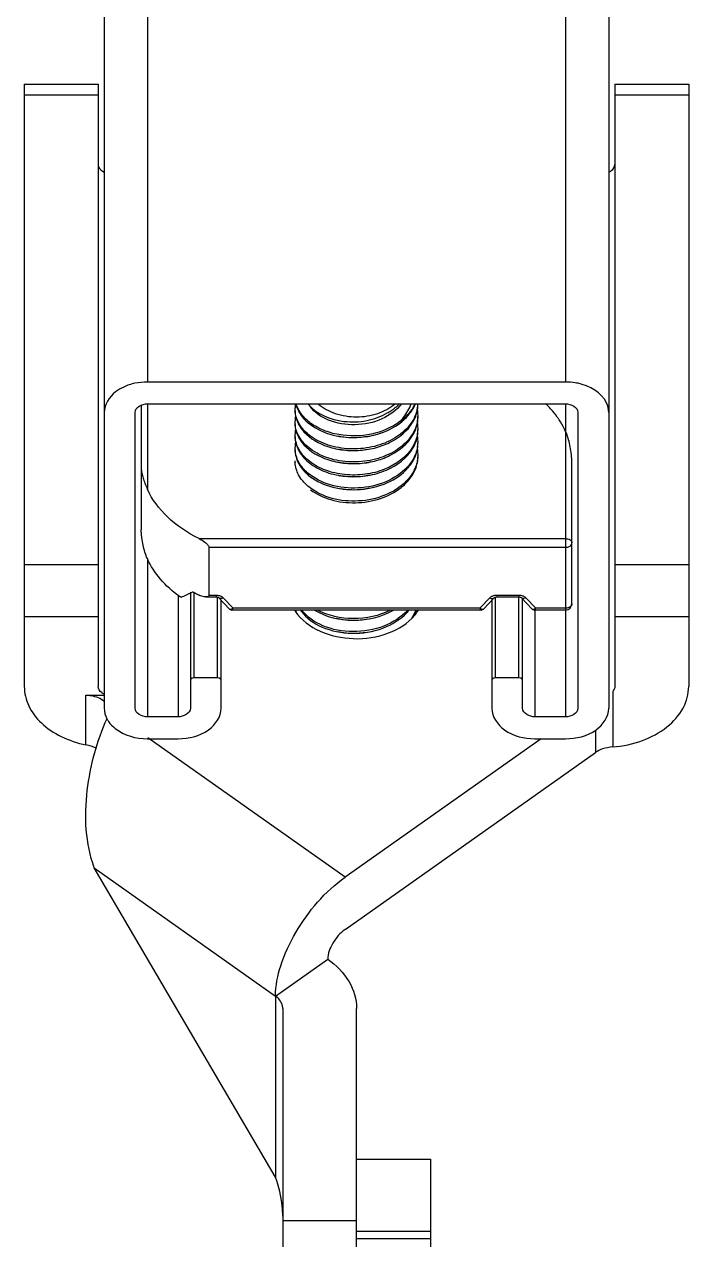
# Model space of a CAD drawing. Extents: x -409572 to -157272, y 600795 to 878326.
# Drawn here: x -392316 to -391924, y 810763 to 811480 of the extents above; entities that cross this region are included whole.
import ezdxf

# ---------------------------------------------------------------- set-up
doc = ezdxf.new("R2010")
doc.units = 0
doc.header["$LTSCALE"] = 1000
doc.header["$MEASUREMENT"] = 0
doc.layers.get('0').update_dxf_attribs({"linetype": 'CONTINUOUS'})

msp = doc.modelspace()

# ---------------------------------------------------------------- linework, layer by layer
at = {"linetype": 'CONTINUOUS'}
for p, q in [((-392243.62, 813197.58), (-392243.62, 811269.13)), ((-391996.78, 813197.58), (-391996.78, 811269.13)), ((-392269.03, 813179.61), (-392269.03, 811076.62)), ((-391971.37, 813179.61), (-391971.37, 811076.62)), ((-392316.22, 811444.92), (-392272.66, 811444.92)), ((-392316.22, 811444.92), (-392316.22, 811089.45)), ((-392272.66, 811444.92), (-392272.66, 811089.45)), ((-391967.74, 811444.92), (-391924.18, 811444.92)), ((-391967.74, 811444.92), (-391967.74, 811089.45)), ((-391924.18, 811444.92), (-391924.18, 811089.45)), ((-392316.22, 811438.54), (-392272.66, 811438.54)), ((-391967.74, 811438.54), (-391924.18, 811438.54)), ((-391996.78, 811269.13), (-392243.62, 811269.13)), ((-392247.25, 811255.55), (-392247.25, 811181.86)), ((-392243.62, 811256.3), (-391996.78, 811256.3)), ((-392243.62, 811256.3), (-392243.62, 811205.95)), ((-391996.78, 811256.3), (-391996.78, 811071.49)), ((-392250.88, 811076.62), (-392250.88, 811251.16)), ((-391989.52, 811251.16), (-391989.52, 811076.62)), ((-391993.15, 811138.22), (-391993.15, 811222.93)), ((-392213.08, 811176.73), (-391996.78, 811176.73)), ((-392207.32, 811171.59), (-391996.78, 811171.59)), ((-392207.32, 811171.59), (-392207.32, 811143.36)), ((-392272.66, 811161.32), (-392316.22, 811161.32)), ((-392243.62, 811164.89), (-392243.62, 811071.49)), ((-391924.18, 811161.32), (-391967.74, 811161.32)), ((-392225.47, 811143.22), (-392225.47, 811071.49)), ((-392218.21, 811145.05), (-392218.21, 811076.62)), ((-392216.03, 811094.59), (-392216.03, 811144.84)), ((-392209.13, 811142.29), (-392203.02, 811142.29)), ((-392207.32, 811143.36), (-392203.02, 811143.36)), ((-392203.02, 811143.36), (-392203.02, 811142.29)), ((-392202.24, 811094.59), (-392202.24, 811142.29)), ((-392201.43, 811141.83), (-392195.11, 811135.13)), ((-392200.06, 811076.62), (-392200.06, 811140.38)), ((-392198.79, 811141.76), (-392193.04, 811135.66)), ((-392047.37, 811135.66), (-392041.62, 811141.76)), ((-392045.29, 811135.13), (-392038.97, 811141.83)), ((-392040.34, 811140.38), (-392040.34, 811076.62)), ((-392038.16, 811094.59), (-392038.16, 811141.83)), ((-392037.39, 811143.36), (-392024.42, 811143.36)), ((-392037.39, 811143.36), (-392037.39, 811142.29)), ((-392037.39, 811142.29), (-392024.42, 811142.29)), ((-392024.42, 811143.36), (-392024.42, 811142.29)), ((-392024.37, 811094.59), (-392024.37, 811142.29)), ((-392022.83, 811141.83), (-392016.52, 811135.13)), ((-392022.19, 811076.62), (-392022.19, 811141.15)), ((-392020.19, 811141.76), (-392014.44, 811135.66)), ((-392195.11, 811135.13), (-392194.75, 811134.84)), ((-392194.75, 811134.84), (-392194.17, 811134.62)), ((-392194.17, 811134.62), (-392193.86, 811134.59)), ((-392046.54, 811134.59), (-392193.86, 811134.59)), ((-392047.37, 811135.66), (-392193.04, 811135.66)), ((-392046.54, 811134.59), (-392046.24, 811134.62)), ((-392046.24, 811134.62), (-392045.66, 811134.84)), ((-392045.66, 811134.84), (-392045.29, 811135.13)), ((-392016.52, 811135.13), (-392016.15, 811134.84)), ((-392016.15, 811134.84), (-392015.57, 811134.62)), ((-392015.57, 811134.62), (-392015.27, 811134.59)), ((-391996.78, 811134.59), (-392015.26, 811134.59)), ((-392014.93, 811134.59), (-392014.93, 811071.49)), ((-391996.78, 811135.66), (-392014.44, 811135.66)), ((-392272.66, 811130.52), (-392316.22, 811130.52)), ((-391924.18, 811130.52), (-391967.74, 811130.52)), ((-392217.92, 811093.82), (-392218.21, 811093.05)), ((-392217.12, 811094.38), (-392217.92, 811093.82)), ((-392216.03, 811094.59), (-392217.12, 811094.38)), ((-392202.24, 811094.59), (-392216.03, 811094.59)), ((-392201.15, 811094.38), (-392202.24, 811094.59)), ((-392200.35, 811093.82), (-392201.15, 811094.38)), ((-392200.06, 811093.05), (-392200.35, 811093.82)), ((-392040.05, 811093.82), (-392040.34, 811093.05)), ((-392039.25, 811094.38), (-392040.05, 811093.82)), ((-392038.16, 811094.59), (-392039.25, 811094.38)), ((-392024.37, 811094.59), (-392038.16, 811094.59)), ((-392023.28, 811094.38), (-392024.37, 811094.59)), ((-392022.48, 811093.82), (-392023.28, 811094.38)), ((-392022.19, 811093.05), (-392022.48, 811093.82)), ((-392279.88, 811084.32), (-392269.03, 811084.32)), ((-392279.88, 811055.01), (-392279.88, 811084.32)), ((-391968.99, 811086.58), (-391968.99, 811053.77)), ((-392225.47, 811071.49), (-392243.62, 811071.49)), ((-391996.78, 811071.49), (-392014.93, 811071.49)), ((-391979.26, 811063.76), (-391979.26, 811050.51)), ((-392243.62, 811058.65), (-392225.47, 811058.65)), ((-392126.93, 810976.89), (-392243.27, 811059.15)), ((-392011.3, 811058.65), (-392126.93, 810976.89)), ((-392014.93, 811058.65), (-391996.78, 811058.65)), ((-392126.93, 810946.09), (-391979.26, 811050.51)), ((-392274.94, 810982.4), (-392168, 810906.78)), ((-392168, 810799.84), (-392274.94, 810982.4)), ((-392168, 810906.78), (-392137.2, 810928.56)), ((-392168, 810906.78), (-392168, 810799.84)), ((-392163.75, 810899.52), (-392163.75, 810520.14)), ((-392120.19, 810726.77), (-392120.19, 810899.52)), ((-392120.19, 810810.54), (-392076.63, 810810.54)), ((-392076.63, 810810.53), (-392076.63, 810483.84)), ((-392163.75, 810774.35), (-392120.19, 810774.35)), ((-392120.19, 810768.01), (-392076.63, 810768.01)), ((-392076.63, 810763.52), (-392120.19, 810763.52))]:
    msp.add_line(p, q, dxfattribs=at)
for centre, radius, start, end in [((-391996.77, 811233.57), 35.56, 80.87064, 90.01889), ((-391996.56, 811235), 34.11, 78.03233, 80.84172), ((-392139.87, 811253.4), 16.63, 169.93471, 179.96451), ((-392104.13, 811257.28), 20.22, 348.90295, 357.19164), ((-392104.02, 811256.31), 20.12, 349.81007, 359.97052), ((-392050.4, 811212.62), 60.46, 42.24936, 46.35796), ((-392140.06, 811253.41), 16.44, 180.00246, 183.32024), ((-392139.81, 811252.46), 16.69, 180.05196, 191.66031), ((-392139.81, 811245.69), 16.69, 168.20824, 179.94681), ((-392105.02, 811256.52), 21.14, 339.13897, 349.33859), ((-392104.53, 811257.36), 20.64, 346.69257, 347.14051), ((-392104.45, 811257.34), 20.55, 347.13961, 348.91447), ((-392104.21, 811256.34), 20.31, 349.41251, 349.81942), ((-392104.22, 811249.52), 20.32, 8.77206, 9.15287), ((-392104.04, 811249.58), 20.14, 350.92569, 355.66473), ((-392103.98, 811249.55), 20.08, 0.02415, 8.78334), ((-392103.93, 811248.6), 20.03, 352.53971, 359.98374), ((-392103.89, 811249.56), 19.99, 355.67125, 356.59082), ((-392103.87, 811249.56), 19.97, 356.59093, 357.22931), ((-392103.84, 811249.56), 19.94, 357.22906, 359.99932), ((-392140.07, 811245.71), 16.44, 180.00246, 183.31903), ((-392139.81, 811244.76), 16.69, 180.05224, 191.71027), ((-392139.81, 811237.99), 16.69, 168.26037, 179.94743), ((-392104.93, 811248.79), 21.04, 339.3218, 350.23771), ((-392104.26, 811249.61), 20.36, 348.63025, 349.8187), ((-392104.12, 811241.88), 20.22, 348.9773, 357.22898), ((-392104.23, 811249.61), 20.34, 349.81912, 350.92992), ((-392104.2, 811248.63), 20.3, 350.31568, 352.5466), ((-392104.01, 811241.85), 20.11, 0.03082, 9.70491), ((-392104, 811240.91), 20.1, 350.61145, 359.97068), ((-392103.79, 811241.86), 19.89, 357.25091, 359.99836), ((-392140.06, 811238.01), 16.44, 180.00243, 183.3198), ((-392139.82, 811237.06), 16.68, 180.04961, 191.36785), ((-392139.8, 811230.29), 16.71, 167.90942, 179.94325), ((-392121.75, 811278.05), 41.84, 280.12301, 282.92802), ((-392104.11, 811234.18), 20.21, 349.26917, 357.23316), ((-392104.03, 811234.15), 20.12, 0.03322, 10.01843), ((-392104, 811233.2), 20.1, 350.59691, 359.97058), ((-392103.78, 811234.16), 19.88, 357.25381, 359.99828), ((-392140.07, 811230.31), 16.43, 180.00254, 183.3152), ((-392104.03, 811226.45), 20.12, 0.03322, 10.00431), ((-392103.78, 811226.46), 19.88, 357.25381, 359.99828), ((-392140.07, 811222.61), 16.43, 180.00254, 183.3152), ((-392122.36, 811252.47), 39.34, 257.57306, 259.69726), ((-392112.66, 811231.77), 30.4, 311.82022, 317.35113), ((-392175.93, 811219.34), 84.58, 241.73536, 243.94343), ((-392135.26, 811147.92), 25.31, 211.96559, 213.53527), ((-392140.07, 811136.37), 16.43, 186.21448, 188.32096), ((-392139.29, 811138.02), 17.22, 191.5191, 196.3654), ((-392134.78, 811147.09), 22.33, 214.14339, 218.90056), ((-392134.09, 811147.63), 23.21, 218.87248, 219.15308), ((-392133.82, 811147.85), 23.56, 219.15645, 220.76697), ((-392106.18, 811141.24), 22.36, 334.36723, 341.53719), ((-392105.4, 811140.97), 21.53, 341.57924, 342.7354), ((-392103.63, 811134.18), 19.73, 0.95007, 1.1978), ((-391996.78, 811138.22), 3.63, 270.0008, 359.99973), ((-392253.53, 811077.69), 15.72, 207.68981, 214.30748)]:
    msp.add_arc(centre, radius, start, end, dxfattribs=at)
msp.add_ellipse((-392167.89, 811241.4), major_axis=(73.99, 98.94), ratio=0.292406, start_param=3.562723, end_param=3.670193, dxfattribs=at)
for points, knots in [([(-392272.66, 811397.47), (-392272.66, 811397.02), (-392272.29, 811395.04), (-392270.48, 811393.62), (-392269.07, 811393.04)], [0, 0, 0, 0, 0.22722, 1, 1, 1, 1]), ([(-391971.33, 811393.04), (-391970.81, 811393.26), (-391969.08, 811394.15), (-391967.74, 811396.08), (-391967.74, 811397.47)], [0, 0, 0, 0, 0.2888, 1, 1, 1, 1]), ([(-391971.37, 811251.16), (-391971.37, 811253.09), (-391973.49, 811261.92), (-391982.83, 811266.96), (-391989.48, 811268.37)], [0, 0, 0, 0, 0.221136, 1, 1, 1, 1]), ([(-392257.59, 811266.17), (-392259.28, 811265.39), (-392264.86, 811262.21), (-392269.03, 811255.78), (-392269.03, 811251.16)], [0, 0, 0, 0, 0.286732, 1, 1, 1, 1]), ([(-392094.57, 811245.82), (-392099.46, 811242.14), (-392111.5, 811237.19), (-392127.51, 811236.91), (-392139.49, 811240.25), (-392147.04, 811244.29), (-392152.76, 811249.64), (-392155.12, 811254.06), (-392155.79, 811256.28)], [0, 0, 0, 0, 0.262112, 0.537776, 0.66937, 0.790942, 0.900704, 1, 1, 1, 1]), ([(-392148.87, 811256.25), (-392143.83, 811250.19), (-392133.18, 811245.94), (-392120.87, 811245.45), (-392112.07, 811246.43), (-392105.74, 811248.68), (-392102.04, 811250.9)], [0, 0, 0, 0, 0.471992, 0.606824, 0.74197, 1, 1, 1, 1]), ([(-392093.62, 811256.29), (-392096.51, 811252.38), (-392105.32, 811246.09), (-392120.94, 811242.95), (-392136.31, 811245.33), (-392144.96, 811251.09), (-392147.6, 811254.73)], [0, 0, 0, 0, 0.241934, 0.512224, 0.776098, 1, 1, 1, 1]), ([(-392142.82, 811256.25), (-392139.92, 811253.71), (-392132.56, 811249.82), (-392120.2, 811247.96), (-392107.85, 811249.82), (-392100.48, 811253.71), (-392097.59, 811256.25)], [0, 0, 0, 0, 0.238191, 0.5, 0.761809, 1, 1, 1, 1]), ([(-392102.04, 811250.9), (-392101.35, 811251.26), (-392098.75, 811252.76), (-392096.36, 811254.65), (-392094.85, 811256.27)], [0, 0, 0, 0, 0.261206, 1, 1, 1, 1]), ([(-392094.57, 811245.82), (-392093.56, 811246.54), (-392089.93, 811249.4), (-392086.96, 811253.19), (-392085.58, 811256.29)], [0, 0, 0, 0, 0.267033, 1, 1, 1, 1]), ([(-392094.57, 811245.82), (-392093.81, 811246.59), (-392091.05, 811249.67), (-392088.95, 811253.37), (-392087.99, 811256.27)], [0, 0, 0, 0, 0.260314, 1, 1, 1, 1]), ([(-392084.45, 811252.61), (-392085.24, 811249.27), (-392088.76, 811242.59), (-392097.83, 811235.21), (-392109.57, 811230.57), (-392122.56, 811229.09), (-392135.25, 811230.85), (-392146.15, 811235.64), (-392153.98, 811242.97), (-392156.3, 811249.42), (-392156.47, 811252.46)], [0, 0, 0, 0, 0.111968, 0.236912, 0.374448, 0.518156, 0.658848, 0.787879, 0.900583, 1, 1, 1, 1]), ([(-392154.87, 811252.9), (-392154.65, 811252.42), (-392153.65, 811250.49), (-392152.35, 811248.72), (-392151.24, 811247.5)], [0, 0, 0, 0, 0.24232, 1, 1, 1, 1]), ([(-392151.24, 811247.5), (-392148.13, 811244.08), (-392139.41, 811238.61), (-392124.06, 811235.58), (-392108, 811237.39), (-392098.13, 811242.07), (-392094.07, 811245.24)], [0, 0, 0, 0, 0.225132, 0.482573, 0.749584, 1, 1, 1, 1]), ([(-392094.07, 811245.24), (-392093.7, 811245.53), (-392092.27, 811246.69), (-392090.95, 811247.98), (-392090.03, 811249)], [0, 0, 0, 0, 0.25532, 1, 1, 1, 1]), ([(-392090.03, 811249), (-392089.76, 811249.31), (-392088.7, 811250.54), (-392087.76, 811251.86), (-392087.13, 811252.89)], [0, 0, 0, 0, 0.254857, 1, 1, 1, 1]), ([(-392000.59, 811246.79), (-392000.97, 811247.35), (-392002.53, 811249.61), (-392004.26, 811251.74), (-392005.65, 811253.27)], [0, 0, 0, 0, 0.245927, 1, 1, 1, 1]), ([(-391996.78, 811239.9), (-391997.05, 811240.49), (-391998.17, 811242.86), (-391999.5, 811245.14), (-392000.59, 811246.79)], [0, 0, 0, 0, 0.246381, 1, 1, 1, 1]), ([(-392084.3, 811245.6), (-392084.98, 811242.22), (-392088.31, 811235.41), (-392097.28, 811227.82), (-392109.02, 811223), (-392122.1, 811221.38), (-392134.93, 811223.06), (-392145.98, 811227.82), (-392153.94, 811235.18), (-392156.3, 811241.69), (-392156.47, 811244.76)], [0, 0, 0, 0, 0.111438, 0.235731, 0.372938, 0.516745, 0.657844, 0.787365, 0.900423, 1, 1, 1, 1]), ([(-392154.88, 811245.21), (-392154.65, 811244.73), (-392153.66, 811242.79), (-392152.35, 811241.02), (-392151.23, 811239.8)], [0, 0, 0, 0, 0.242292, 1, 1, 1, 1]), ([(-392151.23, 811239.8), (-392147.5, 811235.68), (-392139.47, 811231.19), (-392127.75, 811228.7), (-392118, 811228.51), (-392108.41, 811230.17), (-392097.2, 811234.49), (-392090.05, 811240.4), (-392087.14, 811245.18)], [0, 0, 0, 0, 0.231819, 0.363306, 0.499507, 0.635491, 0.766568, 1, 1, 1, 1]), ([(-391993.15, 811222.93), (-391993.15, 811223.73), (-391993.29, 811225.28), (-391993.59, 811228.3), (-391994.43, 811233.24), (-391995.64, 811237.36), (-391996.78, 811239.9)], [0, 0, 0, 0, 0.138161, 0.267841, 0.521134, 1, 1, 1, 1]), ([(-392087.15, 811230.72), (-392090.79, 811224.75), (-392100.54, 811217.88), (-392115.09, 811214.23), (-392127.08, 811214.02), (-392138.34, 811216.53), (-392147.76, 811221.48), (-392154.39, 811228.45), (-392156.31, 811234.28), (-392156.47, 811237.06)], [0, 0, 0, 0, 0.247397, 0.387799, 0.530345, 0.667239, 0.791958, 0.901708, 1, 1, 1, 1]), ([(-392156.18, 811233.77), (-392155.63, 811231.07), (-392153, 811225.58), (-392145.87, 811219.26), (-392136.28, 811214.91), (-392125.15, 811212.93), (-392113.51, 811213.53), (-392099.57, 811217.45), (-392090.37, 811224.29), (-392086.95, 811230.09)], [0, 0, 0, 0, 0.099803, 0.212169, 0.338787, 0.476105, 0.61766, 0.756186, 1, 1, 1, 1]), ([(-392154.87, 811237.51), (-392154.65, 811237.03), (-392153.66, 811235.09), (-392152.35, 811233.32), (-392151.24, 811232.1)], [0, 0, 0, 0, 0.242309, 1, 1, 1, 1]), ([(-392151.24, 811232.1), (-392147.5, 811227.99), (-392139.47, 811223.49), (-392127.75, 811221), (-392118.01, 811220.81), (-392108.41, 811222.47), (-392097.2, 811226.79), (-392090.04, 811232.71), (-392087.13, 811237.49)], [0, 0, 0, 0, 0.231805, 0.363293, 0.499495, 0.635484, 0.766566, 1, 1, 1, 1]), ([(-392114.39, 811236.87), (-392115.76, 811236.62), (-392121.21, 811235.92), (-392126.8, 811236.27), (-392130.8, 811237.15)], [0, 0, 0, 0, 0.253006, 1, 1, 1, 1]), ([(-392084.27, 811238.02), (-392084.4, 811237.39), (-392085.02, 811234.84), (-392086.12, 811232.41), (-392087.15, 811230.72)], [0, 0, 0, 0, 0.245205, 1, 1, 1, 1]), ([(-392156.5, 811229.34), (-392156.5, 811226.41), (-392154.71, 811220.13), (-392150.31, 811215.47), (-392147.71, 811213.46)], [0, 0, 0, 0, 0.471695, 1, 1, 1, 1]), ([(-392148.84, 811215.35), (-392151.01, 811217.2), (-392154.67, 811221.39), (-392156.33, 811226.78), (-392156.47, 811229.36)], [0, 0, 0, 0, 0.52477, 1, 1, 1, 1]), ([(-392113.76, 811229.28), (-392115.16, 811229.01), (-392120.76, 811228.22), (-392126.53, 811228.52), (-392130.66, 811229.42)], [0, 0, 0, 0, 0.252727, 1, 1, 1, 1]), ([(-392083.93, 811225.51), (-392084.05, 811222.94), (-392085.37, 811217.65), (-392088.44, 811213.19), (-392090.3, 811211.17)], [0, 0, 0, 0, 0.483641, 1, 1, 1, 1]), ([(-392089.85, 811210.71), (-392088.01, 811212.8), (-392085.01, 811217.43), (-392083.9, 811222.88), (-392083.9, 811225.49)], [0, 0, 0, 0, 0.515614, 1, 1, 1, 1]), ([(-392086.39, 811223.39), (-392086.12, 811223.91), (-392085.12, 811225.99), (-392084.45, 811228.23), (-392084.17, 811229.92)], [0, 0, 0, 0, 0.255239, 1, 1, 1, 1]), ([(-392084.26, 811230.42), (-392084.35, 811229.93), (-392084.79, 811227.98), (-392085.52, 811226.09), (-392086.2, 811224.74)], [0, 0, 0, 0, 0.246649, 1, 1, 1, 1]), ([(-392247.25, 811217.79), (-392247.25, 811218.12), (-392247.06, 811216.24), (-392246.89, 811215.55), (-392246.55, 811213.92), (-392246.14, 811212.47), (-392245.64, 811210.92), (-392244.83, 811208.73), (-392244.13, 811207.08), (-392243.62, 811205.95)], [0, 0, 0, 0, 0.078745, 0.19228, 0.31189, 0.436571, 0.566746, 0.703259, 1, 1, 1, 1]), ([(-392148.96, 811207.75), (-392151.09, 811209.59), (-392154.7, 811213.76), (-392156.33, 811219.1), (-392156.47, 811221.66)], [0, 0, 0, 0, 0.524463, 1, 1, 1, 1]), ([(-392090.3, 811218.87), (-392093.72, 811215.15), (-392102.98, 811209.18), (-392119.06, 811205.74), (-392135.3, 811207.39), (-392145.07, 811212.13), (-392148.84, 811215.35)], [0, 0, 0, 0, 0.239543, 0.50309, 0.765417, 1, 1, 1, 1]), ([(-392147.71, 811213.46), (-392143.77, 811210.44), (-392133.91, 811206.09), (-392117.79, 811204.88), (-392102.06, 811208.63), (-392093.12, 811214.68), (-392089.85, 811218.4)], [0, 0, 0, 0, 0.237667, 0.50065, 0.762696, 1, 1, 1, 1]), ([(-392112.02, 811221.96), (-392113.6, 811221.58), (-392119.96, 811220.45), (-392126.59, 811220.76), (-392131.28, 811221.86)], [0, 0, 0, 0, 0.252464, 1, 1, 1, 1]), ([(-392086.2, 811224.74), (-392086.46, 811224.22), (-392087.61, 811222.12), (-392089.07, 811220.2), (-392090.3, 811218.87)], [0, 0, 0, 0, 0.24363, 1, 1, 1, 1]), ([(-392089.85, 811218.4), (-392089.51, 811218.79), (-392088.22, 811220.35), (-392087.1, 811222.06), (-392086.39, 811223.39)], [0, 0, 0, 0, 0.256096, 1, 1, 1, 1]), ([(-392112.44, 811214.16), (-392113.83, 811213.85), (-392119.42, 811212.87), (-392125.22, 811213), (-392129.39, 811213.76)], [0, 0, 0, 0, 0.251553, 1, 1, 1, 1]), ([(-392093.8, 811206.95), (-392093.43, 811207.24), (-392092.04, 811208.41), (-392090.74, 811209.69), (-392089.85, 811210.71)], [0, 0, 0, 0, 0.255282, 1, 1, 1, 1]), ([(-392213.08, 811176.73), (-392219.87, 811180.05), (-392232.02, 811188.04), (-392240.86, 811199.8), (-392243.62, 811205.95)], [0, 0, 0, 0, 0.528487, 1, 1, 1, 1]), ([(-392092.39, 811209.11), (-392096.06, 811205.82), (-392105.32, 811200.71), (-392120.85, 811198.05), (-392136.23, 811200.04), (-392145.4, 811204.68), (-392148.96, 811207.75)], [0, 0, 0, 0, 0.244054, 0.507922, 0.767735, 1, 1, 1, 1]), ([(-392147.41, 811205.54), (-392143.85, 811202.87), (-392135.13, 811198.88), (-392120.72, 811197.19), (-392106.2, 811199.58), (-392097.43, 811204.06), (-392093.8, 811206.95)], [0, 0, 0, 0, 0.234486, 0.493055, 0.755143, 1, 1, 1, 1]), ([(-392112.44, 811206.46), (-392113.85, 811206.14), (-392119.52, 811205.15), (-392125.39, 811205.31), (-392129.62, 811206.1)], [0, 0, 0, 0, 0.251672, 1, 1, 1, 1]), ([(-392243.62, 811164.89), (-392244.76, 811167.43), (-392245.98, 811171.55), (-392246.82, 811176.49), (-392247.12, 811179.5), (-392247.25, 811181.06), (-392247.25, 811181.86)], [0, 0, 0, 0, 0.478872, 0.732167, 0.861849, 1, 1, 1, 1]), ([(-392213.08, 811176.73), (-392211.88, 811176.14), (-392210.11, 811175.05), (-392208.19, 811173.35), (-392207.32, 811172.19), (-392207.32, 811171.59)], [0, 0, 0, 0, 0.508644, 0.771516, 1, 1, 1, 1]), ([(-391996.78, 811176.73), (-391995.89, 811176.73), (-391994.55, 811176.39), (-391993.37, 811175.23), (-391993.15, 811174.5), (-391993.15, 811174.16)], [0, 0, 0, 0, 0.552527, 0.789194, 1, 1, 1, 1]), ([(-391996.78, 811171.59), (-391995.89, 811171.59), (-391994.55, 811171.92), (-391993.37, 811173.09), (-391993.15, 811173.82), (-391993.15, 811174.16)], [0, 0, 0, 0, 0.552515, 0.789179, 1, 1, 1, 1]), ([(-392224.65, 811142.55), (-392228.8, 811145.55), (-392236.22, 811152.19), (-392241.69, 811160.57), (-392243.62, 811164.89)], [0, 0, 0, 0, 0.520159, 1, 1, 1, 1]), ([(-392223.96, 811142.25), (-392224.01, 811142.26), (-392224.26, 811142.32), (-392224.49, 811142.44), (-392224.65, 811142.55)], [0, 0, 0, 0, 0.224258, 1, 1, 1, 1]), ([(-392215.98, 811144.84), (-392216.09, 811144.9), (-392216.46, 811145.07), (-392216.93, 811145.18), (-392217.19, 811145.05)], [0, 0, 0, 0, 0.298771, 1, 1, 1, 1]), ([(-392209.13, 811142.29), (-392209.45, 811142.29), (-392210.82, 811142.42), (-392212.14, 811142.89), (-392213.08, 811143.36)], [0, 0, 0, 0, 0.232638, 1, 1, 1, 1]), ([(-392207.32, 811143.36), (-392207.32, 811143.17), (-392207.44, 811142.79), (-392208.11, 811142.35), (-392208.72, 811142.29), (-392209.13, 811142.29)], [0, 0, 0, 0, 0.239055, 0.472377, 1, 1, 1, 1]), ([(-392203.02, 811143.36), (-392202.75, 811143.36), (-392201.73, 811143.3), (-392200.72, 811143.02), (-392200.04, 811142.68)], [0, 0, 0, 0, 0.258297, 1, 1, 1, 1]), ([(-392203.02, 811142.29), (-392202.63, 811142.29), (-392202.08, 811142.2), (-392201.55, 811141.96), (-392201.43, 811141.83)], [0, 0, 0, 0, 0.694252, 1, 1, 1, 1]), ([(-392200.08, 811141.39), (-392200.21, 811141.39), (-392200.69, 811141.38), (-392201.19, 811141.58), (-392201.43, 811141.83)], [0, 0, 0, 0, 0.28225, 1, 1, 1, 1]), ([(-392198.79, 811141.76), (-392198.9, 811141.71), (-392199.31, 811141.53), (-392199.75, 811141.42), (-392200.08, 811141.39)], [0, 0, 0, 0, 0.268193, 1, 1, 1, 1]), ([(-392041.62, 811141.76), (-392041.51, 811141.71), (-392041.1, 811141.53), (-392040.65, 811141.42), (-392040.33, 811141.39)], [0, 0, 0, 0, 0.268193, 1, 1, 1, 1]), ([(-392040.36, 811142.68), (-392040.15, 811142.79), (-392039.2, 811143.19), (-392038.16, 811143.36), (-392037.39, 811143.36)], [0, 0, 0, 0, 0.240525, 1, 1, 1, 1]), ([(-392040.33, 811141.39), (-392040.19, 811141.39), (-392039.71, 811141.38), (-392039.21, 811141.58), (-392038.97, 811141.83)], [0, 0, 0, 0, 0.28225, 1, 1, 1, 1]), ([(-392038.97, 811141.83), (-392038.86, 811141.96), (-392038.33, 811142.2), (-392037.77, 811142.29), (-392037.39, 811142.29)], [0, 0, 0, 0, 0.30582, 1, 1, 1, 1]), ([(-392024.42, 811142.29), (-392024.03, 811142.29), (-392023.48, 811142.2), (-392022.95, 811141.96), (-392022.83, 811141.83)], [0, 0, 0, 0, 0.694252, 1, 1, 1, 1]), ([(-392020.19, 811141.76), (-392020.37, 811141.67), (-392021.01, 811141.42), (-392021.74, 811141.32), (-392022.21, 811141.46)], [0, 0, 0, 0, 0.286288, 1, 1, 1, 1]), ([(-392022.18, 811142.99), (-392021.99, 811142.92), (-392021.26, 811142.63), (-392020.59, 811142.18), (-392020.19, 811141.76)], [0, 0, 0, 0, 0.265871, 1, 1, 1, 1]), ([(-392193.04, 811135.66), (-392193.23, 811135.49), (-392193.61, 811135.2), (-392194.28, 811134.85), (-392194.91, 811134.91), (-392195.11, 811135.13)], [0, 0, 0, 0, 0.333929, 0.607776, 1, 1, 1, 1]), ([(-392193.86, 811134.59), (-392193.7, 811134.59), (-392193.35, 811135.01), (-392193.16, 811135.38), (-392193.04, 811135.66)], [0, 0, 0, 0, 0.344146, 1, 1, 1, 1]), ([(-392156.36, 811133.94), (-392149.39, 811123.42), (-392127.32, 811115.45), (-392101.8, 811119.44), (-392089.87, 811126.75), (-392085.87, 811131.5)], [0, 0, 0, 0, 0.487782, 0.759802, 1, 1, 1, 1]), ([(-392089.96, 811134.54), (-392093.69, 811130.34), (-392104.17, 811123.79), (-392122.14, 811120.78), (-392139.63, 811123.85), (-392149.44, 811130.44), (-392152.57, 811134.56)], [0, 0, 0, 0, 0.244143, 0.51353, 0.775518, 1, 1, 1, 1]), ([(-392151.66, 811132.47), (-392148.23, 811128.49), (-392138.07, 811122.34), (-392120.44, 811119.84), (-392102.69, 811123.39), (-392092.59, 811130.27), (-392089.11, 811134.58)], [0, 0, 0, 0, 0.228358, 0.491922, 0.759562, 1, 1, 1, 1]), ([(-392144.9, 811134.54), (-392138.19, 811130.44), (-392121.78, 811126.68), (-392105.48, 811130.48), (-392098.41, 811134.53)], [0, 0, 0, 0, 0.491142, 1, 1, 1, 1]), ([(-392100.21, 811134.52), (-392106.89, 811131.13), (-392121.86, 811127.93), (-392136.9, 811131.14), (-392143.29, 811134.58)], [0, 0, 0, 0, 0.508141, 1, 1, 1, 1]), ([(-392085.22, 811134.57), (-392085.38, 811134.14), (-392086.08, 811132.44), (-392086.98, 811130.82), (-392087.76, 811129.67)], [0, 0, 0, 0, 0.245608, 1, 1, 1, 1]), ([(-392045.29, 811135.13), (-392045.5, 811134.91), (-392046.12, 811134.85), (-392046.8, 811135.2), (-392047.18, 811135.49), (-392047.37, 811135.66)], [0, 0, 0, 0, 0.392224, 0.666072, 1, 1, 1, 1]), ([(-392047.37, 811135.66), (-392047.24, 811135.38), (-392047.05, 811135.01), (-392046.7, 811134.59), (-392046.54, 811134.59)], [0, 0, 0, 0, 0.655854, 1, 1, 1, 1]), ([(-392014.44, 811135.66), (-392014.63, 811135.49), (-392015.01, 811135.2), (-392015.68, 811134.85), (-392016.31, 811134.91), (-392016.52, 811135.13)], [0, 0, 0, 0, 0.333929, 0.607776, 1, 1, 1, 1]), ([(-392015.27, 811134.59), (-392015.11, 811134.59), (-392014.76, 811135.01), (-392014.57, 811135.38), (-392014.44, 811135.66)], [0, 0, 0, 0, 0.344146, 1, 1, 1, 1]), ([(-391993.15, 811138.22), (-391993.15, 811137.88), (-391993.37, 811137.15), (-391994.55, 811135.99), (-391995.89, 811135.66), (-391996.78, 811135.66)], [0, 0, 0, 0, 0.210821, 0.447485, 1, 1, 1, 1]), ([(-392113.46, 811129.24), (-392114.98, 811128.93), (-392121.06, 811128.05), (-392127.33, 811128.47), (-392131.77, 811129.57)], [0, 0, 0, 0, 0.253335, 1, 1, 1, 1]), ([(-392114.2, 811121.4), (-392115.57, 811121.14), (-392121.06, 811120.42), (-392126.69, 811120.75), (-392130.73, 811121.62)], [0, 0, 0, 0, 0.252903, 1, 1, 1, 1]), ([(-392316.22, 811089.45), (-392316.22, 811085.58), (-392314.26, 811077.42), (-392306.26, 811067.07), (-392294.38, 811059.2), (-392284.92, 811056.07), (-392279.88, 811055.01)], [0, 0, 0, 0, 0.215862, 0.450689, 0.713102, 1, 1, 1, 1]), ([(-392269.07, 811085.02), (-392269.59, 811085.24), (-392271.32, 811086.13), (-392272.66, 811088.06), (-392272.66, 811089.45)], [0, 0, 0, 0, 0.2888, 1, 1, 1, 1]), ([(-391968.99, 811053.77), (-391963.03, 811054.27), (-391951.63, 811056.68), (-391936.97, 811064.46), (-391926.77, 811075.69), (-391924.18, 811085.06), (-391924.18, 811089.45)], [0, 0, 0, 0, 0.28821, 0.553531, 0.788229, 1, 1, 1, 1]), ([(-392279.88, 811084.32), (-392278.86, 811084.32), (-392275.02, 811084.04), (-392271.17, 811082.6), (-392268.97, 811080.82)], [0, 0, 0, 0, 0.265386, 1, 1, 1, 1]), ([(-392225.47, 811058.65), (-392219.23, 811058.65), (-392207.63, 811061.03), (-392200.06, 811071.71), (-392200.06, 811076.62)], [0, 0, 0, 0, 0.559767, 1, 1, 1, 1]), ([(-392040.34, 811076.62), (-392040.34, 811071.71), (-392032.78, 811061.03), (-392021.17, 811058.65), (-392014.93, 811058.65)], [0, 0, 0, 0, 0.440233, 1, 1, 1, 1]), ([(-391996.78, 811058.65), (-391990.54, 811058.65), (-391978.94, 811061.03), (-391971.37, 811071.71), (-391971.37, 811076.62)], [0, 0, 0, 0, 0.559767, 1, 1, 1, 1]), ([(-392274.94, 810982.4), (-392280.17, 810996.79), (-392281.53, 811028.05), (-392273.3, 811057.22), (-392267.33, 811070.65)], [0, 0, 0, 0, 0.510211, 1, 1, 1, 1]), ([(-392266.52, 811068.82), (-392265.44, 811067.24), (-392259.39, 811061.03), (-392250.25, 811058.65), (-392243.62, 811058.65)], [0, 0, 0, 0, 0.224309, 1, 1, 1, 1]), ([(-392168, 810906.78), (-392168, 810912.85), (-392165.25, 810926.08), (-392153.43, 810951.27), (-392138.81, 810968.49), (-392126.93, 810976.89)], [0, 0, 0, 0, 0.218267, 0.476674, 1, 1, 1, 1]), ([(-392126.93, 810946.09), (-392129.9, 810943.99), (-392134.47, 810938.59), (-392137.2, 810931.85), (-392137.2, 810928.56)], [0, 0, 0, 0, 0.525314, 1, 1, 1, 1]), ([(-392137.2, 810928.56), (-392132.21, 810925.03), (-392123.71, 810916.64), (-392120.19, 810904.96), (-392120.19, 810899.52)], [0, 0, 0, 0, 0.528923, 1, 1, 1, 1]), ([(-392163.75, 810899.52), (-392163.75, 810900.19), (-392164.15, 810903.08), (-392166.21, 810905.51), (-392168, 810906.78)], [0, 0, 0, 0, 0.234763, 1, 1, 1, 1]), ([(-392163.75, 810776.82), (-392163.75, 810778.8), (-392164.11, 810786.63), (-392165.95, 810794.37), (-392168, 810799.84)], [0, 0, 0, 0, 0.253333, 1, 1, 1, 1])]:
    msp.add_open_spline(points, degree=3, knots=knots, dxfattribs=at)
for points in [[(-392250.92, 811268.37), (-392253.21, 811267.89), (-392255.47, 811267.16), (-392257.59, 811266.17)], [(-392243.62, 811269.13), (-392246.07, 811269.13), (-392248.53, 811268.88), (-392250.92, 811268.37)], [(-392250.88, 811251.16), (-392250.88, 811254.13), (-392246.59, 811256.3), (-392243.62, 811256.3)], [(-392156.05, 811256.29), (-392155.77, 811255.13), (-392155.37, 811253.99), (-392154.87, 811252.9)], [(-392087.13, 811252.89), (-392086.48, 811253.97), (-392085.9, 811255.1), (-392085.43, 811256.27)], [(-391996.78, 811256.3), (-391993.82, 811256.3), (-391989.52, 811254.13), (-391989.52, 811251.16)], [(-392156.16, 811249.09), (-392155.88, 811247.76), (-392155.44, 811246.45), (-392154.88, 811245.21)], [(-392087.14, 811245.18), (-392086.4, 811246.39), (-392085.77, 811247.67), (-392085.27, 811248.99)], [(-392156.16, 811241.37), (-392155.88, 811240.04), (-392155.44, 811238.74), (-392154.87, 811237.51)], [(-392087.13, 811237.49), (-392086.39, 811238.71), (-392085.75, 811240.01), (-392085.24, 811241.36)], [(-392086.95, 811230.09), (-392086.28, 811231.24), (-392085.7, 811232.44), (-392085.23, 811233.68)], [(-392085.23, 811233.68), (-392084.75, 811234.96), (-392084.39, 811236.28), (-392084.17, 811237.63)], [(-392223.59, 811142.26), (-392223.7, 811142.22), (-392223.84, 811142.22), (-392223.96, 811142.25)], [(-392200.04, 811142.68), (-392199.58, 811142.44), (-392199.14, 811142.13), (-392198.79, 811141.76)], [(-392041.62, 811141.76), (-392041.26, 811142.13), (-392040.83, 811142.44), (-392040.36, 811142.68)], [(-392024.42, 811143.36), (-392023.67, 811143.36), (-392022.9, 811143.24), (-392022.18, 811142.99)], [(-392022.21, 811141.46), (-392022.45, 811141.53), (-392022.67, 811141.66), (-392022.83, 811141.83)], [(-392085.87, 811131.5), (-392085.07, 811132.46), (-392084.33, 811133.47), (-392083.67, 811134.52)], [(-391967.74, 811089.45), (-391967.74, 811088.41), (-391968.27, 811087.33), (-391968.99, 811086.58)], [(-392269.03, 811076.62), (-392269.03, 811074.47), (-392268.45, 811072.28), (-392267.45, 811070.38)], [(-392243.62, 811071.49), (-392246.59, 811071.49), (-392250.88, 811073.66), (-392250.88, 811076.62)], [(-392218.21, 811076.62), (-392218.21, 811073.66), (-392222.51, 811071.49), (-392225.47, 811071.49)], [(-392014.93, 811071.49), (-392017.9, 811071.49), (-392022.19, 811073.66), (-392022.19, 811076.62)], [(-391989.52, 811076.62), (-391989.52, 811073.66), (-391993.82, 811071.49), (-391996.78, 811071.49)], [(-392273.76, 811053.05), (-392275.72, 811053.92), (-392277.79, 811054.57), (-392279.88, 811055.01)], [(-391968.99, 811053.77), (-391971.02, 811053.6), (-391973.06, 811053.22), (-391975, 811052.6)], [(-391975, 811052.6), (-391976.51, 811052.11), (-391977.97, 811051.42), (-391979.26, 811050.51)]]:
    msp.add_open_spline(points, degree=3, dxfattribs=at)

doc.saveas('drawing.dxf')
